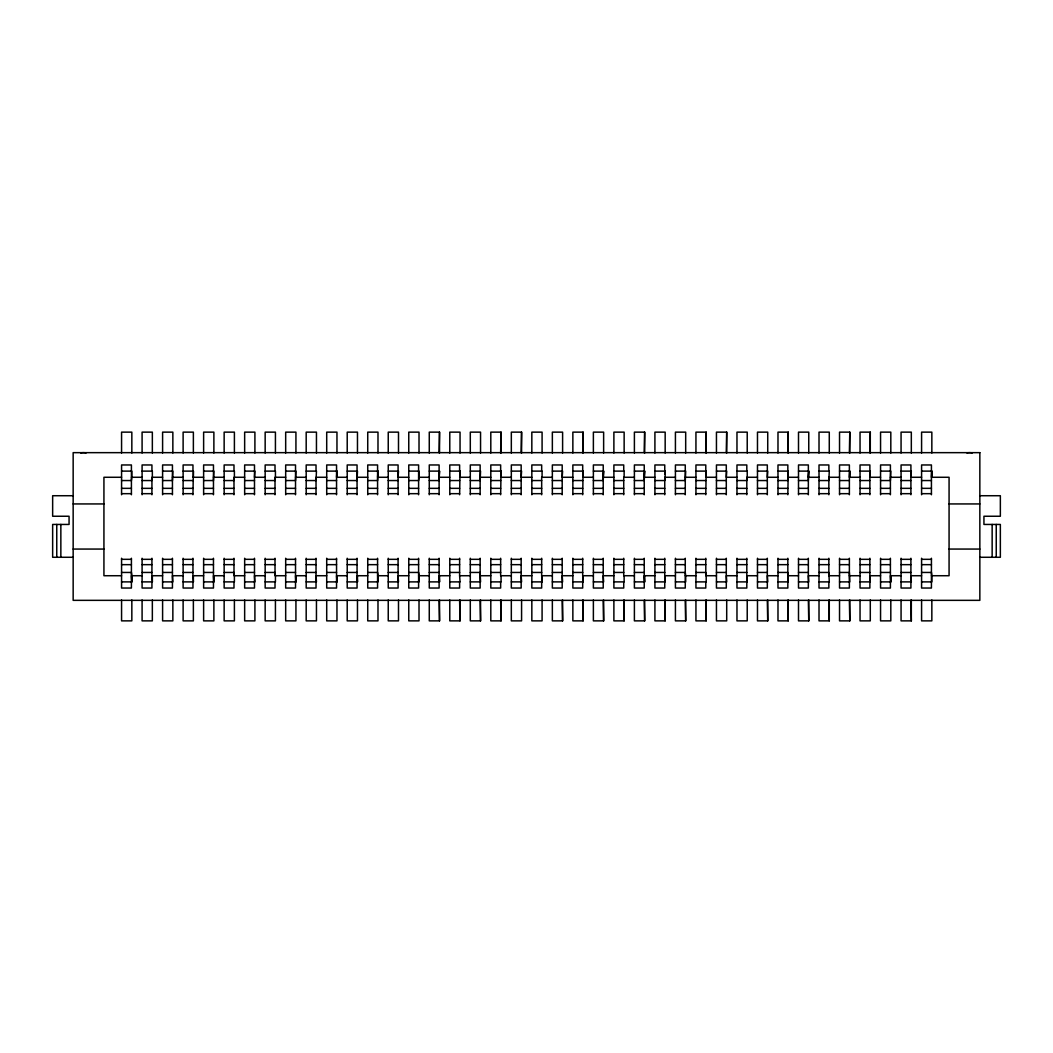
<?xml version="1.0" encoding="UTF-8"?>
<svg xmlns="http://www.w3.org/2000/svg" width="1053" height="1053" viewBox="0 0 1053 1053"><rect width="100%" height="100%" fill="white"/><g stroke="black" fill="none" stroke-linecap="round" stroke-linejoin="round"><path stroke-width="1.5" d="M439.114 452.658L439.522 432.138L429.269 432.138L429.269 453.014M500.649 452.658L501.07 432.138L490.803 432.138L490.803 453.014M521.169 452.658L521.577 432.138L511.324 432.138L511.324 453.014M582.704 452.658L583.112 432.138L572.858 432.138L572.858 453.014M644.239 452.658L644.66 432.138L634.393 432.138L634.393 453.014M705.786 452.658L706.194 432.138L695.941 432.138L695.941 453.014M726.294 452.658L726.702 432.138L716.448 432.138L716.448 453.014M787.841 452.658L788.249 432.138L777.983 432.138L777.983 453.014M849.376 452.658L849.784 432.138L839.531 432.138L839.531 453.014M869.883 452.658L870.291 432.138L860.038 432.138L860.038 453.014M192.962 494.752L193.37 471.112L183.117 471.112M326.706 471.112L336.96 471.112L336.552 477.272L347.214 477.272M367.734 471.112L377.988 471.112L377.579 477.272L388.241 477.272M429.269 471.112L439.522 471.112L439.114 477.272L449.776 477.272M459.621 494.752L460.043 471.112L449.776 471.112M500.649 494.752L501.07 471.112L490.803 471.112M582.704 494.752L583.112 471.112L572.858 471.112M593.379 471.112L603.632 471.112L603.224 477.272L613.886 477.272M634.393 471.112L644.66 471.112L644.239 477.272L654.913 477.272M664.956 474.192L665.167 471.112L654.913 471.112M705.786 494.752L706.194 471.112L695.941 471.112M787.841 494.752L788.249 471.112L777.983 471.112M798.503 471.112L808.757 471.112L808.349 477.272L819.01 477.272M839.531 471.112L849.784 471.112L849.376 477.272L860.038 477.272M921.586 471.112L931.839 471.112L931.431 477.272L949.069 477.272L949.069 575.728L931.431 575.728M152.211 478.365L151.935 480.55L142.089 480.55M234.253 478.365L233.99 480.55L224.144 480.55M665.035 478.365L664.759 480.55L654.913 480.55M747.077 478.365L746.814 480.55L736.968 480.55M788.105 478.365L787.841 480.55L777.983 480.55M121.569 471.112L131.836 471.112L131.836 477.272L131.414 480.55L121.569 480.55M142.089 471.112L152.343 471.112L152.343 477.272M162.596 471.112L172.85 471.112L172.442 480.55L162.596 480.55M203.624 471.112L213.877 471.112L213.469 480.55L203.624 480.55M224.144 471.112L234.398 471.112L234.398 477.272M244.651 471.112L254.905 471.112L254.497 477.272L265.159 477.272M265.159 471.112L275.425 471.112L275.425 477.272L275.017 480.55L265.159 480.55M285.679 471.112L295.932 471.112L295.524 480.55L285.679 480.55M306.186 471.112L316.453 471.112L316.032 480.55L306.186 480.55M347.214 471.112L357.467 471.112L357.059 480.55L347.214 480.55M388.241 471.112L398.495 471.112L398.087 477.272L408.761 477.272M408.761 471.112L419.015 471.112L419.015 477.272L418.607 480.55L408.761 480.55M470.296 471.112L480.55 471.112L480.142 480.55L470.296 480.55M511.324 471.112L521.577 471.112L521.169 477.272L531.831 477.272M531.831 471.112L542.084 471.112L542.084 477.272M552.351 471.112L562.605 471.112L562.197 477.272L572.858 477.272M613.886 471.112L624.139 471.112L624.139 477.272M675.421 471.112L685.687 471.112L685.266 480.55L675.421 480.55M716.448 471.112L726.702 471.112L726.294 477.272L736.968 477.272M736.968 471.112L747.222 471.112L747.222 477.272M757.476 471.112L767.729 471.112L767.321 477.272L777.983 477.272M819.01 471.112L829.277 471.112L828.856 480.55L819.01 480.55M860.038 471.112L870.291 471.112L869.883 477.272L880.558 477.272M880.558 471.112L890.812 471.112L890.404 480.55L880.558 480.55M901.065 471.112L911.319 471.112L910.911 477.272L921.586 477.272M121.569 477.272L103.931 477.272L103.931 575.728L121.569 575.728M131.414 477.272L142.089 477.272M162.596 477.272L151.935 477.272L151.935 494.752M172.442 477.272L183.117 477.272M192.962 477.272L203.624 477.272M213.469 477.272L224.144 477.272M244.651 477.272L233.99 477.272L233.99 494.752M285.679 477.272L275.017 477.272L275.017 494.752M295.524 477.272L306.186 477.272M326.706 477.272L316.032 477.272L316.032 494.752M357.059 477.272L367.734 477.272M418.607 477.272L429.269 477.272M459.621 477.272L470.296 477.272M480.142 477.272L490.803 477.272M500.649 477.272L511.324 477.272M552.351 477.272L541.676 477.272L541.676 494.752M582.704 477.272L593.379 477.272M634.393 477.272L623.731 477.272L623.731 494.752M675.421 477.272L664.759 477.272L664.759 494.752M685.266 477.272L695.941 477.272M705.786 477.272L716.448 477.272M757.476 477.272L746.814 477.272L746.814 494.752M787.841 477.272L798.503 477.272M839.531 477.272L828.856 477.272L828.856 494.752M890.404 477.272L901.065 477.272M183.117 480.55L192.962 480.55M244.651 480.55L254.497 480.55M326.706 480.55L336.552 480.55M367.734 480.55L377.579 480.55L377.988 471.112M388.241 480.55L398.087 480.55M429.269 480.55L439.114 480.55L439.522 471.112M449.776 480.55L459.621 480.55M490.803 480.55L500.649 480.55M511.324 480.55L521.169 480.55M531.831 480.55L541.676 480.55M552.351 480.55L562.197 480.55M572.858 480.55L582.704 480.55M593.379 480.55L603.224 480.55L603.632 471.112M613.886 480.55L623.731 480.55M634.393 480.55L644.239 480.55L644.66 471.112M695.941 480.55L705.786 480.55M716.448 480.55L726.294 480.55M757.476 480.55L767.321 480.55M798.503 480.55L808.349 480.55L808.757 471.112M839.531 480.55L849.376 480.55M860.038 480.55L869.883 480.55M901.065 480.55L910.911 480.55M921.586 480.55L931.431 480.55M121.569 488.342L131.414 488.342M142.089 488.342L151.935 488.342M162.596 488.342L172.442 488.342M183.117 488.342L192.962 488.342M203.624 488.342L213.469 488.342M224.144 488.342L233.99 488.342M244.651 488.342L254.497 488.342M265.159 488.342L275.017 488.342M285.679 488.342L295.524 488.342M306.186 488.342L316.032 488.342M326.706 488.342L336.552 488.342M347.214 488.342L357.059 488.342M367.734 488.342L377.579 488.342M388.241 488.342L398.087 488.342M408.761 488.342L418.607 488.342M429.269 488.342L439.114 488.342M449.776 488.342L459.621 488.342M470.296 488.342L480.142 488.342M490.803 488.342L500.649 488.342M511.324 488.342L521.169 488.342M531.831 488.342L541.676 488.342M552.351 488.342L562.197 488.342M572.858 488.342L582.704 488.342M593.379 488.342L603.224 488.342M613.886 488.342L623.731 488.342M634.393 488.342L644.239 488.342M654.913 488.342L664.759 488.342M675.421 488.342L685.266 488.342M695.941 488.342L705.786 488.342M716.448 488.342L726.294 488.342M736.968 488.342L746.814 488.342M757.476 488.342L767.321 488.342M777.983 488.342L787.841 488.342M798.503 488.342L808.349 488.342M819.01 488.342L828.856 488.342M839.531 488.342L849.376 488.342M860.038 488.342L869.883 488.342M880.558 488.342L890.404 488.342M901.065 488.342L910.911 488.342M921.586 488.342L931.431 488.342M121.569 493.673L131.414 493.673M142.089 493.673L151.935 493.673M162.596 493.673L172.442 493.673M183.117 493.673L192.962 493.673M203.624 493.673L213.469 493.673M224.144 493.673L233.99 493.673M244.651 493.673L254.497 493.673M265.159 493.673L275.017 493.673M285.679 493.673L295.524 493.673M306.186 493.673L316.032 493.673M326.706 493.673L336.552 493.673M347.214 493.673L357.059 493.673M367.734 493.673L377.579 493.673M388.241 493.673L398.087 493.673M408.761 493.673L418.607 493.673M429.269 493.673L439.114 493.673M449.776 493.673L459.621 493.673M470.296 493.673L480.142 493.673M490.803 493.673L500.649 493.673M511.324 493.673L521.169 493.673M531.831 493.673L541.676 493.673M552.351 493.673L562.197 493.673M572.858 493.673L582.704 493.673M593.379 493.673L603.224 493.673M613.886 493.673L623.731 493.673M634.393 493.673L644.239 493.673M654.913 493.673L664.759 493.673M675.421 493.673L685.266 493.673M695.941 493.673L705.786 493.673M716.448 493.673L726.294 493.673M736.968 493.673L746.814 493.673M757.476 493.673L767.321 493.673M777.983 493.673L787.841 493.673M798.503 493.673L808.349 493.673M819.01 493.673L828.856 493.673M839.531 493.673L849.376 493.673M860.038 493.673L869.883 493.673M880.558 493.673L890.404 493.673M901.065 493.673L910.911 493.673M921.586 493.673L931.431 493.673M73.157 495.726L52.65 495.726L52.65 516.246L69.064 516.246L69.064 524.447L52.65 524.447L52.65 557.274L73.157 557.274M979.843 495.726L1000.35 495.726L1000.35 516.246L983.936 516.246L983.936 524.447L1000.35 524.447L1000.35 557.274L979.843 557.274M73.157 503.939L103.931 503.939M949.069 503.939L979.843 503.939M73.157 549.061L103.931 549.061M949.069 549.061L979.843 549.061M121.569 559.327L131.414 559.327M142.089 559.327L151.935 559.327M162.596 559.327L172.442 559.327M183.117 559.327L192.962 559.327M203.624 559.327L213.469 559.327M224.144 559.327L233.99 559.327M244.651 559.327L254.497 559.327M265.159 559.327L275.017 559.327M285.679 559.327L295.524 559.327M306.186 559.327L316.032 559.327M326.706 559.327L336.552 559.327M347.214 559.327L357.059 559.327M367.734 559.327L377.579 559.327M388.241 559.327L398.087 559.327M408.761 559.327L418.607 559.327M429.269 559.327L439.114 559.327M449.776 559.327L459.621 559.327M470.296 559.327L480.142 559.327M490.803 559.327L500.649 559.327M511.324 559.327L521.169 559.327M531.831 559.327L541.676 559.327M552.351 559.327L562.197 559.327M572.858 559.327L582.704 559.327M593.379 559.327L603.224 559.327M613.886 559.327L623.731 559.327M634.393 559.327L644.239 559.327M654.913 559.327L664.759 559.327M675.421 559.327L685.266 559.327M695.941 559.327L705.786 559.327M716.448 559.327L726.294 559.327M736.968 559.327L746.814 559.327M757.476 559.327L767.321 559.327M777.983 559.327L787.841 559.327M798.503 559.327L808.349 559.327M819.01 559.327L828.856 559.327M839.531 559.327L849.376 559.327M860.038 559.327L869.883 559.327M880.558 559.327L890.404 559.327M901.065 559.327L910.911 559.327M921.586 559.327L931.431 559.327M121.569 564.658L131.414 564.658M142.089 564.658L151.935 564.658M162.596 564.658L172.442 564.658M183.117 564.658L192.962 564.658M203.624 564.658L213.469 564.658M224.144 564.658L233.99 564.658M244.651 564.658L254.497 564.658M265.159 564.658L275.017 564.658M285.679 564.658L295.524 564.658M306.186 564.658L316.032 564.658M326.706 564.658L336.552 564.658M347.214 564.658L357.059 564.658M367.734 564.658L377.579 564.658M388.241 564.658L398.087 564.658M408.761 564.658L418.607 564.658M429.269 564.658L439.114 564.658M449.776 564.658L459.621 564.658M470.296 564.658L480.142 564.658M490.803 564.658L500.649 564.658M511.324 564.658L521.169 564.658M531.831 564.658L541.676 564.658M552.351 564.658L562.197 564.658M572.858 564.658L582.704 564.658M593.379 564.658L603.224 564.658M613.886 564.658L623.731 564.658M634.393 564.658L644.239 564.658M654.913 564.658L664.759 564.658M675.421 564.658L685.266 564.658M695.941 564.658L705.786 564.658M716.448 564.658L726.294 564.658M736.968 564.658L746.814 564.658M757.476 564.658L767.321 564.658M777.983 564.658L787.841 564.658M798.503 564.658L808.349 564.658M819.01 564.658L828.856 564.658M839.531 564.658L849.376 564.658M860.038 564.658L869.883 564.658M880.558 564.658L890.404 564.658M901.065 564.658L910.911 564.658M921.586 564.658L931.431 564.658M121.569 572.45L131.414 572.45L131.836 575.728L131.836 581.888L121.569 581.888M142.089 572.45L151.935 572.45M162.596 572.45L172.442 572.45M183.117 572.45L192.962 572.45M203.624 572.45L213.469 572.45M224.144 572.45L233.99 572.45L234.253 574.635M244.651 572.45L254.497 572.45M265.159 572.45L275.017 572.45L275.425 575.728L275.425 581.888L265.159 581.888M285.679 572.45L295.524 572.45M306.186 572.45L316.032 572.45M326.706 572.45L336.552 572.45M347.214 572.45L357.059 572.45M367.734 572.45L377.579 572.45L377.988 575.728L377.988 581.888L367.734 581.888M388.241 572.45L398.087 572.45M408.761 572.45L418.607 572.45L419.015 575.728L419.015 581.888L408.761 581.888M429.269 572.45L439.114 572.45M449.776 572.45L459.621 572.45M470.296 572.45L480.142 572.45L480.55 581.888L470.296 581.888M490.803 572.45L500.649 572.45M511.324 572.45L521.169 572.45M531.831 572.45L541.676 572.45M552.351 572.45L562.197 572.45M572.858 572.45L582.704 572.45M593.379 572.45L603.224 572.45M613.886 572.45L623.731 572.45M634.393 572.45L644.239 572.45M654.913 572.45L664.759 572.45M675.421 572.45L685.266 572.45L685.687 575.728L685.687 581.888L675.421 581.888M695.941 572.45L705.786 572.45L706.063 574.635M716.448 572.45L726.294 572.45M736.968 572.45L746.814 572.45M757.476 572.45L767.321 572.45M777.983 572.45L787.841 572.45L788.105 574.635M798.503 572.45L808.349 572.45M819.01 572.45L828.856 572.45L829.277 581.888L819.01 581.888M839.531 572.45L849.376 572.45L849.784 581.888L839.531 581.888M860.038 572.45L869.883 572.45M880.558 572.45L890.404 572.45M901.065 572.45L910.911 572.45M921.586 572.45L931.431 572.45L931.839 575.728L931.839 581.888L921.586 581.888M142.089 575.728L131.414 575.728L131.836 581.888M151.935 558.248L151.935 575.728L162.596 575.728M183.117 575.728L172.442 575.728L172.85 581.888L162.596 581.888M192.962 558.248L192.962 575.728L203.624 575.728M224.144 575.728L213.469 575.728L213.877 581.888L203.624 581.888M244.651 575.728L233.99 575.728L233.99 558.248M265.159 575.728L254.497 575.728L254.905 581.888L244.651 581.888M285.679 575.728L275.017 575.728L275.017 558.248M306.186 575.728L295.524 575.728L295.932 581.888L285.679 581.888M326.706 575.728L316.032 575.728L316.453 581.888L306.186 581.888M347.214 575.728L336.552 575.728L336.96 581.888L326.706 581.888M367.734 575.728L357.059 575.728L357.467 581.888L347.214 581.888M377.579 575.728L388.241 575.728M408.761 575.728L398.087 575.728L398.495 581.888L388.241 581.888M418.607 575.728L429.269 575.728M449.776 575.728L439.114 575.728L439.522 581.888L429.269 581.888M459.621 558.248L459.621 575.728L470.296 575.728M480.142 575.728L490.803 575.728M511.324 575.728L500.649 575.728L500.649 558.248M531.831 575.728L521.169 575.728L521.577 581.888L511.324 581.888M541.676 558.248L541.676 575.728L552.351 575.728M572.858 575.728L562.197 575.728L562.605 581.888L552.351 581.888M582.704 558.248L582.704 575.728L593.379 575.728M613.886 575.728L603.224 575.728L603.632 581.888L593.379 581.888M634.393 575.728L623.731 575.728L623.731 558.248M654.913 575.728L644.239 575.728L644.66 581.888L634.393 581.888M675.421 575.728L664.759 575.728L665.167 581.888L654.913 581.888M685.266 575.728L695.941 575.728M716.448 575.728L705.786 575.728L705.786 558.248M736.968 575.728L726.294 575.728L726.702 581.888L716.448 581.888M746.814 558.248L746.814 575.728L757.476 575.728M777.983 575.728L767.321 575.728L767.729 581.888L757.476 581.888M787.841 558.248L787.841 575.728L798.503 575.728M819.01 575.728L808.349 575.728L808.757 581.888L798.503 581.888M839.531 575.728L828.856 575.728L828.856 558.248M849.376 575.728L860.038 575.728M880.558 575.728L869.883 575.728L870.291 581.888L860.038 581.888M901.065 575.728L890.404 575.728L890.812 581.888L880.558 581.888M921.586 575.728L910.911 575.728L911.319 581.888L901.065 581.888M142.089 581.888L152.343 581.888L152.343 575.728M183.117 581.888L193.37 581.888L193.37 575.728M224.144 581.888L234.398 581.888L234.398 575.728M449.776 581.888L460.043 581.888L459.621 575.728M490.803 581.888L501.07 581.888L501.07 575.728M531.831 581.888L542.084 581.888L542.084 575.728M572.858 581.888L583.112 581.888L583.112 575.728M613.886 581.888L624.139 581.888L624.139 575.728M695.941 581.888L706.194 581.888L706.194 575.728M736.968 581.888L747.222 581.888L747.222 575.728M777.983 581.888L788.249 581.888L788.249 575.728M439.522 599.986L439.522 620.862L429.269 620.862L429.269 599.986M460.043 599.986L460.043 620.862L449.776 620.862L449.776 599.986M480.55 599.986L480.55 620.862L470.296 620.862L470.296 599.986M501.07 599.986L501.07 620.862L490.803 620.862L490.803 599.986M562.605 599.986L562.605 620.862L552.351 620.862L552.351 599.986M583.112 599.986L583.112 620.862L572.858 620.862L572.858 599.986M603.632 599.986L603.632 620.862L593.379 620.862L593.379 599.986M624.139 599.986L624.139 620.862L613.886 620.862L613.886 599.986M644.66 599.986L644.66 620.862L634.393 620.862L634.393 599.986M665.167 599.986L665.167 620.862L654.913 620.862L654.913 599.986M685.687 599.986L685.687 620.862L675.421 620.862L675.421 599.986M706.194 599.986L706.194 620.862L695.941 620.862L695.941 599.986M767.729 599.986L767.729 620.862L757.476 620.862L757.476 599.986M788.249 599.986L788.249 620.862L777.983 620.862L777.983 599.986M808.757 599.986L808.757 620.862L798.503 620.862L798.503 599.986M829.277 599.986L829.277 620.862L819.01 620.862L819.01 599.986M849.784 599.986L849.784 620.862L839.531 620.862L839.531 599.986M911.319 599.986L911.319 620.862L901.065 620.862L901.065 599.986M787.841 575.728L788.249 581.888M746.814 575.728L747.222 581.888M582.704 575.728L583.112 581.888M541.676 575.728L542.084 581.888M192.962 575.728L193.37 581.888M151.935 575.728L152.343 581.888M910.911 600.342L911.319 620.862M849.376 600.342L849.784 620.862M828.856 600.342L829.277 620.862M808.349 600.342L808.757 620.862M787.841 600.342L788.249 620.862M767.321 600.342L767.729 620.862M705.786 600.342L706.194 620.862M685.266 600.342L685.687 620.862M664.759 600.342L665.167 620.862M644.239 600.342L644.66 620.862M623.731 600.342L624.139 620.862M603.224 600.342L603.632 620.862M582.704 600.342L583.112 620.862M562.197 600.342L562.605 620.862M500.649 600.342L501.07 620.862M480.142 600.342L480.55 620.862M459.621 600.342L460.043 620.862M439.114 600.342L439.522 620.862M996.243 524.447L996.243 557.274M992.15 524.447L992.15 557.274M931.839 453.014L931.839 432.138L921.586 432.138L921.586 453.014M931.839 471.112L931.839 477.272M931.839 599.986L931.839 620.862L921.586 620.862L921.586 599.986M931.431 494.752L931.431 464.965L921.586 464.965L921.586 494.752M931.431 558.248L931.431 588.035L921.586 588.035L921.586 558.248M911.319 453.014L911.319 432.138L901.065 432.138L901.065 453.014M910.911 494.752L910.911 464.965L901.065 464.965L901.065 494.752M910.911 558.248L910.911 588.035L901.065 588.035L901.065 558.248M890.812 453.014L890.812 432.138L880.558 432.138L880.558 453.014M890.812 575.728L890.812 581.888M890.812 599.986L890.812 620.862L880.558 620.862L880.558 599.986M890.404 494.752L890.404 464.965L880.558 464.965L880.558 494.752M890.404 558.248L890.404 588.035L880.558 588.035L880.558 558.248M870.291 432.138L870.291 453.014M870.291 599.986L870.291 620.862L860.038 620.862L860.038 599.986M869.883 494.752L869.883 464.965L860.038 464.965L860.038 494.752M869.883 558.248L869.883 588.035L860.038 588.035L860.038 558.248M849.784 432.138L849.784 453.014M849.784 471.112L849.784 477.272M849.376 494.752L849.376 464.965L839.531 464.965L839.531 494.752M849.376 558.248L849.376 588.035L839.531 588.035L839.531 558.248M829.277 453.014L829.277 432.138L819.01 432.138L819.01 453.014M828.856 471.349L828.856 464.965L819.01 464.965L819.01 494.752M828.856 581.651L828.856 588.035L819.01 588.035L819.01 558.248M808.757 453.014L808.757 432.138L798.503 432.138L798.503 453.014M808.349 494.752L808.349 464.965L798.503 464.965L798.503 494.752M808.349 558.248L808.349 588.035L798.503 588.035L798.503 558.248M788.249 432.138L788.249 453.014M788.249 471.112L788.249 477.272M787.841 471.349L787.841 464.965L777.983 464.965L777.983 494.752M787.841 581.651L787.841 588.035L777.983 588.035L777.983 558.248M767.729 453.014L767.729 432.138L757.476 432.138L757.476 453.014M767.321 494.752L767.321 464.965L757.476 464.965L757.476 494.752M767.321 558.248L767.321 588.035L757.476 588.035L757.476 558.248M747.222 453.014L747.222 432.138L736.968 432.138L736.968 453.014M747.222 599.986L747.222 620.862L736.968 620.862L736.968 599.986M746.814 471.349L746.814 464.965L736.968 464.965L736.968 494.752M746.814 581.651L746.814 588.035L736.968 588.035L736.968 558.248M726.702 432.138L726.702 453.014M726.702 599.986L726.702 620.862L716.448 620.862L716.448 599.986M726.294 494.752L726.294 464.965L716.448 464.965L716.448 494.752M726.294 558.248L726.294 588.035L716.448 588.035L716.448 558.248M706.194 432.138L706.194 453.014M706.194 471.112L706.194 477.272M705.786 471.349L705.786 464.965L695.941 464.965L695.941 494.752M705.786 581.651L705.786 588.035L695.941 588.035L695.941 558.248M685.687 453.014L685.687 432.138L675.421 432.138L675.421 453.014M685.266 494.752L685.266 464.965L675.421 464.965L675.421 494.752M685.266 558.248L685.266 588.035L675.421 588.035L675.421 558.248M665.167 453.014L665.167 432.138L654.913 432.138L654.913 453.014M665.167 471.112L665.167 477.272M664.759 471.349L664.759 464.965L654.913 464.965L654.913 494.752M664.759 558.248L664.759 588.035L654.913 588.035L654.913 558.248M644.66 432.138L644.66 453.014M644.66 575.728L644.66 581.888M644.239 494.752L644.239 464.965L634.393 464.965L634.393 494.752M644.239 558.248L644.239 588.035L634.393 588.035L634.393 558.248M624.139 453.014L624.139 432.138L613.886 432.138L613.886 453.014M623.731 471.349L623.731 464.965L613.886 464.965L613.886 494.752M623.731 581.651L623.731 588.035L613.886 588.035L613.886 558.248M603.632 453.014L603.632 432.138L593.379 432.138L593.379 453.014M603.224 494.752L603.224 464.965L593.379 464.965L593.379 494.752M603.224 558.248L603.224 588.035L593.379 588.035L593.379 558.248M583.112 432.138L583.112 453.014M583.112 471.112L583.112 477.272M582.704 471.349L582.704 464.965L572.858 464.965L572.858 494.752M582.704 581.651L582.704 588.035L572.858 588.035L572.858 558.248M562.605 453.014L562.605 432.138L552.351 432.138L552.351 453.014M562.197 494.752L562.197 464.965L552.351 464.965L552.351 494.752M562.197 558.248L562.197 588.035L552.351 588.035L552.351 558.248M542.084 453.014L542.084 432.138L531.831 432.138L531.831 453.014M542.084 599.986L542.084 620.862L531.831 620.862L531.831 599.986M541.676 471.349L541.676 464.965L531.831 464.965L531.831 494.752M541.676 581.651L541.676 588.035L531.831 588.035L531.831 558.248M521.577 432.138L521.577 453.014M521.577 599.986L521.577 620.862L511.324 620.862L511.324 599.986M521.169 494.752L521.169 464.965L511.324 464.965L511.324 494.752M521.169 558.248L521.169 588.035L511.324 588.035L511.324 558.248M501.07 432.138L501.07 453.014M501.07 471.112L501.07 477.272M500.649 471.349L500.649 464.965L490.803 464.965L490.803 494.752M500.649 581.651L500.649 588.035L490.803 588.035L490.803 558.248M480.55 453.014L480.55 432.138L470.296 432.138L470.296 453.014M480.142 494.752L480.142 464.965L470.296 464.965L470.296 494.752M480.142 558.248L480.142 588.035L470.296 588.035L470.296 558.248M460.043 453.014L460.043 432.138L449.776 432.138L449.776 453.014M460.043 471.112L460.043 477.272M459.621 471.349L459.621 464.965L449.776 464.965L449.776 494.752M459.621 581.651L459.621 588.035L449.776 588.035L449.776 558.248M439.522 432.138L439.522 453.014M439.522 575.728L439.522 581.888M439.114 494.752L439.114 464.965L429.269 464.965L429.269 494.752M439.114 558.248L439.114 588.035L429.269 588.035L429.269 558.248M419.015 453.014L419.015 432.138L408.761 432.138L408.761 453.014M419.015 599.986L419.015 620.862L408.761 620.862L408.761 599.986M418.607 494.752L418.607 464.965L408.761 464.965L408.761 494.752M418.607 558.248L418.607 588.035L408.761 588.035L408.761 558.248M398.495 453.014L398.495 432.138L388.241 432.138L388.241 453.014M398.495 599.986L398.495 620.862L388.241 620.862L388.241 599.986M398.087 494.752L398.087 464.965L388.241 464.965L388.241 494.752M398.087 558.248L398.087 588.035L388.241 588.035L388.241 558.248M377.988 453.014L377.988 432.138L367.734 432.138L367.734 453.014M377.988 599.986L377.988 620.862L367.734 620.862L367.734 599.986M377.579 494.752L377.579 464.965L367.734 464.965L367.734 494.752M377.579 558.248L377.579 588.035L367.734 588.035L367.734 558.248M357.467 453.014L357.467 432.138L347.214 432.138L347.214 453.014M357.467 575.728L357.467 581.888M357.467 599.986L357.467 620.862L347.214 620.862L347.214 599.986M357.059 494.752L357.059 464.965L347.214 464.965L347.214 494.752M357.059 558.248L357.059 588.035L347.214 588.035L347.214 558.248M336.96 453.014L336.96 432.138L326.706 432.138L326.706 453.014M336.96 471.112L336.96 477.272M336.96 575.728L336.96 581.888M336.96 599.986L336.96 620.862L326.706 620.862L326.706 599.986M336.552 494.752L336.552 464.965L326.706 464.965L326.706 494.752M336.552 558.248L336.552 588.035L326.706 588.035L326.706 558.248M316.453 453.014L316.453 432.138L306.186 432.138L306.186 453.014M316.453 599.986L316.453 620.862L306.186 620.862L306.186 599.986M316.032 471.349L316.032 464.965L306.186 464.965L306.186 494.752M316.032 558.248L316.032 588.035L306.186 588.035L306.186 558.248M295.932 453.014L295.932 432.138L285.679 432.138L285.679 453.014M295.932 575.728L295.932 581.888M295.932 599.986L295.932 620.862L285.679 620.862L285.679 599.986M295.524 494.752L295.524 464.965L285.679 464.965L285.679 494.752M295.524 558.248L295.524 588.035L285.679 588.035L285.679 558.248M275.425 453.014L275.425 432.138L265.159 432.138L265.159 453.014M275.425 599.986L275.425 620.862L265.159 620.862L265.159 599.986M275.017 471.349L275.017 464.965L265.159 464.965L265.159 494.752M275.017 581.651L275.017 588.035L265.159 588.035L265.159 558.248M254.905 453.014L254.905 432.138L244.651 432.138L244.651 453.014M254.905 599.986L254.905 620.862L244.651 620.862L244.651 599.986M254.497 494.752L254.497 464.965L244.651 464.965L244.651 494.752M254.497 558.248L254.497 588.035L244.651 588.035L244.651 558.248M234.398 453.014L234.398 432.138L224.144 432.138L224.144 453.014M234.398 599.986L234.398 620.862L224.144 620.862L224.144 599.986M233.99 471.349L233.99 464.965L224.144 464.965L224.144 494.752M233.99 581.651L233.99 588.035L224.144 588.035L224.144 558.248M213.877 453.014L213.877 432.138L203.624 432.138L203.624 453.014M213.877 575.728L213.877 581.888M213.877 599.986L213.877 620.862L203.624 620.862L203.624 599.986M213.469 494.752L213.469 464.965L203.624 464.965L203.624 494.752M213.469 558.248L213.469 588.035L203.624 588.035L203.624 558.248M193.37 453.014L193.37 432.138L183.117 432.138L183.117 453.014M193.37 471.112L193.37 477.272M193.37 599.986L193.37 620.862L183.117 620.862L183.117 599.986M192.962 471.349L192.962 464.965L183.117 464.965L183.117 494.752M192.962 581.651L192.962 588.035L183.117 588.035L183.117 558.248M172.85 453.014L172.85 432.138L162.596 432.138L162.596 453.014M172.85 599.986L172.85 620.862L162.596 620.862L162.596 599.986M172.442 494.752L172.442 464.965L162.596 464.965L162.596 494.752M172.442 558.248L172.442 588.035L162.596 588.035L162.596 558.248M152.343 453.014L152.343 432.138L142.089 432.138L142.089 453.014M152.343 599.986L152.343 620.862L142.089 620.862L142.089 599.986M151.935 471.349L151.935 464.965L142.089 464.965L142.089 494.752M151.935 581.651L151.935 588.035L142.089 588.035L142.089 558.248M131.836 453.014L131.836 432.138L121.569 432.138L121.569 453.014M131.836 599.986L131.836 620.862L121.569 620.862L121.569 599.986M131.414 494.752L131.414 464.965L121.569 464.965L121.569 494.752M131.414 558.248L131.414 588.035L121.569 588.035L121.569 558.248M60.85 524.447L60.85 557.274M56.757 524.447L56.757 557.274M80.765 453.001A10.254 10.254 0 0 1 86.07 453.001M966.93 453.001A10.254 10.254 0 0 1 972.235 453.001M979.843 452.658L73.157 452.658L73.157 600.342L979.843 600.342L979.843 452.658"/></g></svg>
